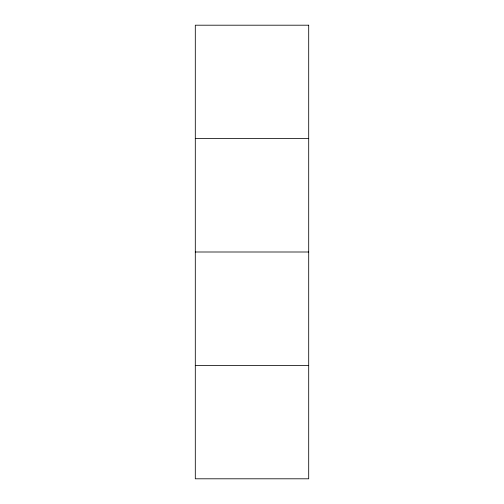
<?xml version="1.0" encoding="UTF-8"?>
<svg xmlns="http://www.w3.org/2000/svg" width="504" height="504" viewBox="0 0 504 504"><rect width="100%" height="100%" fill="white"/><g stroke="black" fill="none" stroke-linecap="round" stroke-linejoin="round"><path stroke-width="0.76" d="M195.3 138.6L308.7 138.6M195.3 252L308.7 252M195.3 365.4L308.7 365.4M308.7 25.2L195.3 25.2L195.3 478.8L308.7 478.8L308.7 25.2"/></g></svg>
